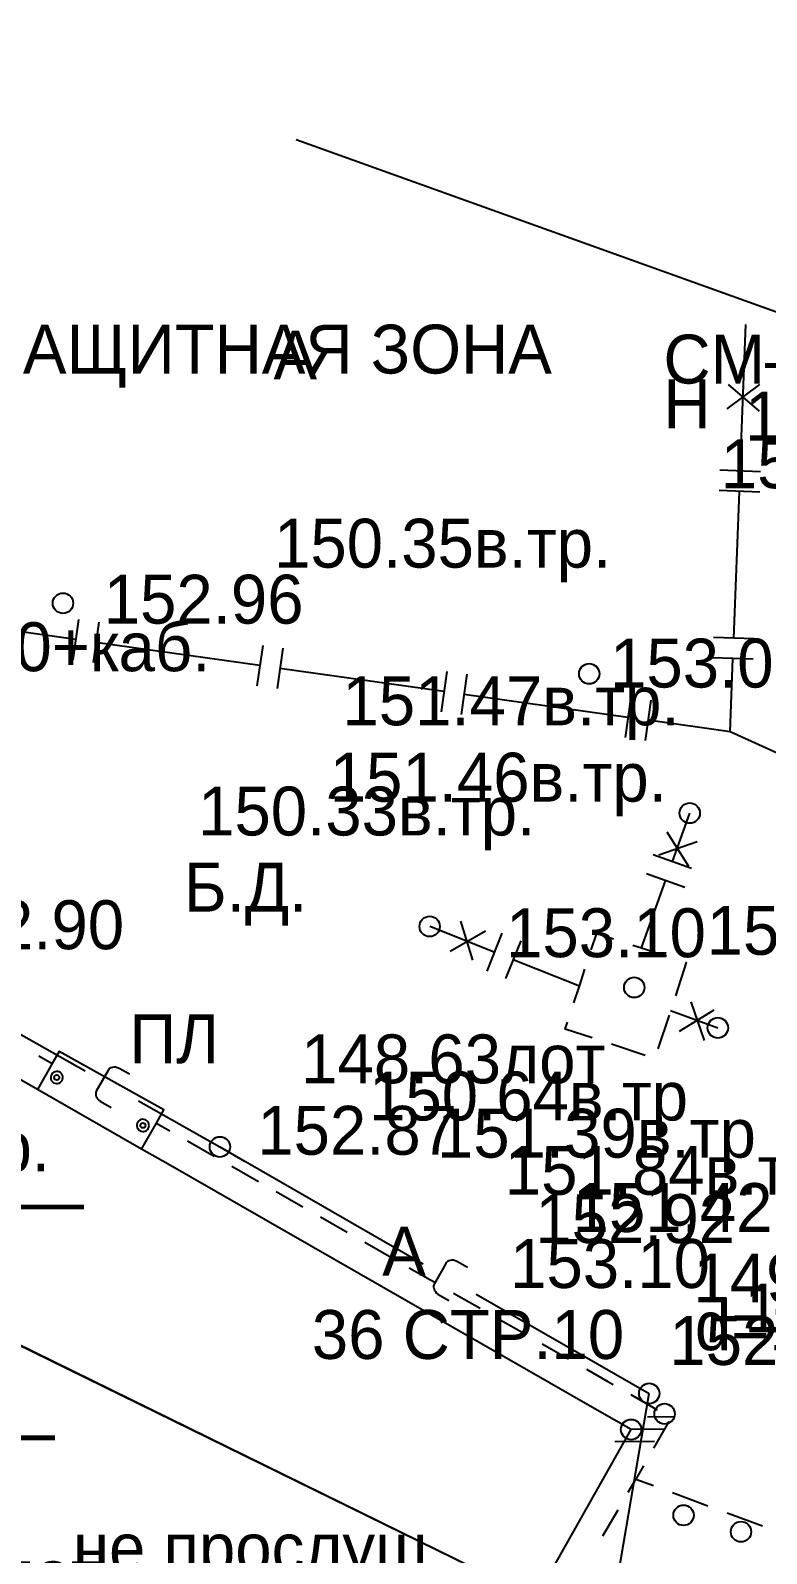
# Model space of a CAD drawing. Header units: metres. Extents: x -2743 to 126, y 13385 to 13916.
# Drawn here: x -1926.43 to -1908.36, y 13690.44 to 13727.83 of the extents above; entities that cross this region are included whole.
import ezdxf

# ---------------------------------------------------------------- set-up
doc = ezdxf.new("R2010")
doc.units = ezdxf.units.M
for name, color, linetype in [('0_геоподоснова', 7, 'Continuous'), ('output[1-12]_3_ДЖКХ-24_03233tp$0$Здания', 7, 'Continuous'), ('output[1-12]_3_ДЖКХ-24_03233up$0$Газопровод', 7, 'Continuous'), ('output[1-12]_3_ДЖКХ-24_03233up$0$Дренаж', 7, 'Continuous'), ('output[1-12]_3_ДЖКХ-24_03233up$0$Кабель связи', 7, 'Continuous'), ('output[1-12]_brd$0$Граница заказа', 7, 'Continuous'), ('output[19-22]_3_ДЖКХ-25_01840tp$0$Бортовой камень', 7, 'Continuous'), ('output[19-22]_3_ДЖКХ-25_01840tp$0$Горизонтали', 7, 'Continuous'), ('output[19-22]_3_ДЖКХ-25_01840tp$0$Граница улицы', 7, 'Continuous'), ('output[19-22]_3_ДЖКХ-25_01840tp$0$Здания', 7, 'Continuous'), ('output[19-22]_3_ДЖКХ-25_01840tp$0$Колодцы', 7, 'Continuous'), ('output[19-22]_3_ДЖКХ-25_01840tp$0$Крыльца', 7, 'Continuous'), ('output[19-22]_3_ДЖКХ-25_01840tp$0$Навесы', 7, 'Continuous'), ('output[19-22]_3_ДЖКХ-25_01840tp$0$Номер дома', 7, 'Continuous'), ('output[19-22]_3_ДЖКХ-25_01840tp$0$Отдельно стоящее дерево', 7, 'Continuous'), ('output[19-22]_3_ДЖКХ-25_01840tp$0$Фонтаны', 7, 'Continuous'), ('output[19-22]_3_ДЖКХ-25_01840tp$0$Части зданий', 7, 'Continuous'), ('output[19-22]_3_ДЖКХ-25_01840up$0$Водопровод', 7, 'Continuous'), ('output[19-22]_3_ДЖКХ-25_01840up$0$Водосток', 7, 'Continuous'), ('output[19-22]_3_ДЖКХ-25_01840up$0$Газопровод', 7, 'Continuous'), ('output[19-22]_3_ДЖКХ-25_01840up$0$Дренаж', 7, 'Continuous'), ('output[19-22]_3_ДЖКХ-25_01840up$0$Теплосеть', 7, 'Continuous'), ('output[19-22]_brd$0$Граница заказа', 7, 'Continuous')]:
    doc.layers.add(name, color=color, linetype=linetype)

msp = doc.modelspace()

# ---------------------------------------------------------------- linework, layer by layer
at = {"layer": 'output[1-12]_brd$0$Граница заказа'}
msp.add_lwpolyline([(-1548.477, 13587.979), (-1676.866, 13613.821), (-1826.623, 13646.49), (-1941.493, 13702.811), (-1939.549, 13742.563), (-1946.321, 13757.807), (-2014.549, 13775.285), (-2049.484, 13776.598), (-2061.844, 13786.697), (-2071.032, 13788.68), (-2071.376, 13780.544), (-2071.931, 13777.299), (-2073.348, 13774.272), (-2077.472, 13770.511), (-2078.904, 13770.009), (-2095.38, 13773.45), (-2141.494, 13783.622), (-2188.318, 13793.951), (-2191.54, 13794.789), (-2200.754, 13795.888), (-2200.859, 13795.91), (-2208.042, 13797.44), (-2324.427, 13822.225)], dxfattribs=at)
at = {"layer": 'output[19-22]_3_ДЖКХ-25_01840tp$0$Бортовой камень'}
for points in [[(-1926.223, 13702.659), (-1925.896, 13702.472)], [(-1923.338, 13701.009), (-1923.011, 13700.822)], [(-1922.577, 13700.574), (-1921.922, 13700.2)], [(-1921.488, 13699.951), (-1920.834, 13699.577)], [(-1920.4, 13699.329), (-1919.746, 13698.955)], [(-1919.312, 13698.706), (-1918.657, 13698.332)], [(-1918.223, 13698.084), (-1917.569, 13697.71)], [(-1917.135, 13697.461), (-1916.481, 13697.087)], [(-1916.047, 13696.839), (-1915.392, 13696.465)], [(-1914.958, 13696.217), (-1914.304, 13695.842)], [(-1913.87, 13695.594), (-1913.216, 13695.22)], [(-1912.782, 13694.972), (-1912.252, 13694.669), (-1912.127, 13694.597)], [(-1911.693, 13694.349), (-1911.039, 13693.975)], [(-1910.757, 13693.685), (-1911.133, 13693.032)], [(-1911.382, 13692.599), (-1911.57, 13692.272)]]:
    msp.add_lwpolyline(points, dxfattribs=at)
at = {"layer": 'output[19-22]_3_ДЖКХ-25_01840tp$0$Горизонтали'}
for centre in [(-1925.634, 13713.769), (-1912.712, 13712.038), (-1910.861, 13693.873), (-1911.682, 13693.488)]:
    msp.add_circle(centre, 0.25, dxfattribs=at)
at = {"layer": 'output[19-22]_3_ДЖКХ-25_01840tp$0$Граница улицы'}
for points in [[(-1911.57, 13692.272), (-1911.135, 13692.112)], [(-1910.666, 13691.939), (-1909.795, 13691.619)], [(-1909.326, 13691.447), (-1908.455, 13691.127)]]:
    msp.add_lwpolyline(points, dxfattribs=at)
at = {"layer": 'output[19-22]_3_ДЖКХ-25_01840tp$0$Здания'}
msp.add_lwpolyline([(-1914.022, 13689.342), (-1911.682, 13693.488), (-1912.516, 13693.966), (-1923.052, 13700), (-1923.702, 13700.373), (-1926.26, 13701.838), (-1936.615, 13707.768), (-1936.989, 13707.983), (-1937.754, 13708.421), (-1938.229, 13708.693), (-1938.578, 13708.055), (-1940.751, 13704.084), (-1941.391, 13702.915), (-1941.458, 13702.794)], dxfattribs=at)
at = {"layer": 'output[19-22]_3_ДЖКХ-25_01840tp$0$Колодцы'}
msp.add_circle((-1911.606, 13704.339), 0.25, dxfattribs=at)
at = {"layer": 'output[19-22]_3_ДЖКХ-25_01840tp$0$Крыльца'}
msp.add_lwpolyline([(-1923.702, 13700.373), (-1923.338, 13701.009), (-1923.153, 13701.332), (-1925.726, 13702.77), (-1925.896, 13702.472), (-1926.26, 13701.838)], dxfattribs=at)
at = {"layer": 'output[19-22]_3_ДЖКХ-25_01840tp$0$Навесы'}
for points in [[(-1925.636, 13702.128), (-1925.64, 13702.162), (-1925.652, 13702.195), (-1925.671, 13702.224), (-1925.696, 13702.248), (-1925.725, 13702.265), (-1925.758, 13702.275), (-1925.793, 13702.278), (-1925.827, 13702.272), (-1925.859, 13702.259), (-1925.887, 13702.239), (-1925.91, 13702.213), (-1925.926, 13702.182), (-1925.935, 13702.149), (-1925.935, 13702.114), (-1925.928, 13702.08), (-1925.913, 13702.049), (-1925.892, 13702.022), (-1925.865, 13702), (-1925.833, 13701.986), (-1925.8, 13701.979), (-1925.765, 13701.979), (-1925.732, 13701.988), (-1925.701, 13702.004), (-1925.675, 13702.027), (-1925.655, 13702.055), (-1925.642, 13702.087), (-1925.636, 13702.128)], [(-1923.52, 13700.953), (-1923.524, 13700.987), (-1923.536, 13701.02), (-1923.555, 13701.049), (-1923.58, 13701.073), (-1923.609, 13701.09), (-1923.642, 13701.1), (-1923.677, 13701.103), (-1923.711, 13701.097), (-1923.743, 13701.084), (-1923.771, 13701.064), (-1923.794, 13701.038), (-1923.81, 13701.007), (-1923.819, 13700.974), (-1923.819, 13700.939), (-1923.812, 13700.905), (-1923.797, 13700.874), (-1923.776, 13700.847), (-1923.749, 13700.825), (-1923.717, 13700.811), (-1923.684, 13700.804), (-1923.649, 13700.804), (-1923.616, 13700.813), (-1923.585, 13700.829), (-1923.559, 13700.852), (-1923.539, 13700.88), (-1923.526, 13700.912), (-1923.52, 13700.953)]]:
    msp.add_lwpolyline(points, dxfattribs=at)
for centre in [(-1925.786, 13702.128), (-1923.67, 13700.953)]:
    msp.add_circle(centre, 0.0625, dxfattribs=at)
at = {"layer": 'output[19-22]_3_ДЖКХ-25_01840tp$0$Отдельно стоящее дерево'}
for centre in [(-1910.395, 13691.383), (-1908.984, 13690.98)]:
    msp.add_circle(centre, 0.25, dxfattribs=at)
at = {"layer": 'output[19-22]_3_ДЖКХ-25_01840tp$0$Фонтаны'}
for centre in [(-1921.78, 13700.426), (-1911.238, 13694.372)]:
    msp.add_circle(centre, 0.25, dxfattribs=at)
at = {"layer": 'output[19-22]_3_ДЖКХ-25_01840tp$0$Части зданий'}
for points in [[(-1911.755, 13691.952), (-1911.57, 13692.272)], [(-1912.373, 13690.877), (-1912.004, 13691.518)]]:
    msp.add_lwpolyline(points, dxfattribs=at)
at = {"layer": 'output[19-22]_3_ДЖКХ-25_01840up$0$Водопровод'}
msp.add_lwpolyline([(-1919.909, 13725.156), (-1901.183, 13718.438)], dxfattribs=at)
at = {"layer": 'output[19-22]_3_ДЖКХ-25_01840up$0$Водосток'}
for points in [[(-1927.085, 13703.421), (-1925.086, 13702.292)], [(-1923.997, 13702.207), (-1924.239, 13702.344), (-1924.274, 13702.361), (-1924.304, 13702.37), (-1924.345, 13702.38), (-1924.386, 13702.382), (-1924.42, 13702.378), (-1924.457, 13702.364), (-1924.491, 13702.346), (-1924.51, 13702.326), (-1924.528, 13702.304), (-1924.815, 13701.795), (-1924.824, 13701.77), (-1924.828, 13701.749), (-1924.828, 13701.72), (-1924.823, 13701.696), (-1924.815, 13701.665), (-1924.803, 13701.635), (-1924.782, 13701.607), (-1924.75, 13701.57), (-1924.72, 13701.548), (-1924.45, 13701.396)], [(-1923.779, 13701.555), (-1921.78, 13700.426)], [(-1921.78, 13700.426), (-1921.173, 13700.077)], [(-1921.78, 13700.426), (-1921.038, 13700)], [(-1921.038, 13700), (-1916.788, 13697.559)], [(-1915.701, 13697.467), (-1915.942, 13697.605), (-1915.977, 13697.622), (-1916.006, 13697.631), (-1916.047, 13697.642), (-1916.088, 13697.644), (-1916.122, 13697.64), (-1916.159, 13697.627), (-1916.193, 13697.609), (-1916.213, 13697.589), (-1916.23, 13697.567), (-1916.522, 13697.06), (-1916.53, 13697.036), (-1916.535, 13697.014), (-1916.535, 13696.986), (-1916.531, 13696.962), (-1916.522, 13696.93), (-1916.51, 13696.9), (-1916.489, 13696.872), (-1916.458, 13696.835), (-1916.428, 13696.813), (-1916.16, 13696.659)], [(-1915.488, 13696.813), (-1911.238, 13694.372)]]:
    msp.add_lwpolyline(points, dxfattribs=at)
at = {"layer": 'output[19-22]_3_ДЖКХ-25_01840up$0$Газопровод'}
for points in [[(-1909.005, 13717.014), (-1908.867, 13720.615)], [(-1909.321, 13718.539), (-1908.518, 13719.136)], [(-1909.3, 13719.138), (-1908.541, 13718.486)], [(-1908.506, 13716.994), (-1909.505, 13717.033)], [(-1908.525, 13716.495), (-1909.524, 13716.533)], [(-1909.163, 13712.913), (-1909.025, 13716.514)], [(-1925.32, 13712.877), (-1929.345, 13713.444)], [(-1925.251, 13713.372), (-1925.39, 13712.382)], [(-1924.755, 13713.302), (-1924.895, 13712.312)], [(-1920.8, 13712.24), (-1924.825, 13712.807)], [(-1908.664, 13712.894), (-1909.663, 13712.932)], [(-1920.73, 13712.735), (-1920.87, 13711.745)], [(-1920.235, 13712.665), (-1920.375, 13711.675)], [(-1908.683, 13712.394), (-1909.682, 13712.433)], [(-1909.252, 13710.613), (-1909.183, 13712.413)], [(-1916.28, 13711.603), (-1920.305, 13712.17)], [(-1916.21, 13712.098), (-1916.35, 13711.108)], [(-1915.715, 13712.029), (-1915.855, 13711.038)], [(-1911.76, 13710.966), (-1915.785, 13711.533)], [(-1911.69, 13711.461), (-1911.829, 13710.471)], [(-1911.195, 13711.392), (-1911.334, 13710.401)], [(-1909.252, 13710.613), (-1911.265, 13710.897)], [(-1906.782, 13709.493), (-1909.252, 13710.613)], [(-1910.668, 13707.429), (-1910.242, 13708.619)], [(-1911.005, 13707.596), (-1910.06, 13707.925)], [(-1910.805, 13708.162), (-1910.277, 13707.313)], [(-1910.197, 13707.261), (-1911.139, 13707.597)], [(-1911.426, 13705.311), (-1910.836, 13706.958)], [(-1910.366, 13706.79), (-1911.307, 13707.127)], [(-1915.043, 13705.205), (-1916.629, 13705.838)], [(-1916.124, 13705.232), (-1915.256, 13705.728)], [(-1915.566, 13705.011), (-1915.86, 13705.967)], [(-1914.858, 13705.67), (-1915.229, 13704.741)], [(-1912.661, 13705.259), (-1912.525, 13705.672)], [(-1912.525, 13705.672), (-1912.112, 13705.536)], [(-1914.394, 13705.484), (-1914.764, 13704.555)], [(-1911.637, 13705.38), (-1911.426, 13705.311), (-1910.811, 13705.108)], [(-1912.954, 13704.371), (-1914.579, 13705.02)], [(-1910.336, 13704.952), (-1910.327, 13704.949), (-1910.596, 13704.132)], [(-1913.089, 13703.958), (-1912.954, 13704.371), (-1912.818, 13704.784)], [(-1910.715, 13703.771), (-1909.553, 13703.348)], [(-1909.65, 13703.784), (-1910.503, 13703.261)], [(-1910.215, 13703.987), (-1909.891, 13703.04)], [(-1912.641, 13703.1), (-1913.301, 13703.317), (-1913.246, 13703.483)], [(-1910.752, 13703.657), (-1911.024, 13702.831)], [(-1911.34, 13702.672), (-1912.166, 13702.943)]]:
    msp.add_lwpolyline(points, dxfattribs=at)
for centre in [(-1910.242, 13708.619), (-1916.629, 13705.838), (-1909.553, 13703.348)]:
    msp.add_circle(centre, 0.25, dxfattribs=at)
at = {"layer": 'output[19-22]_3_ДЖКХ-25_01840up$0$Дренаж'}
msp.add_lwpolyline([(-1912.242, 13688.469), (-1911.238, 13694.372)], dxfattribs=at)
msp.add_lwpolyline([(-1912.242, 13688.469), (-1911.238, 13694.372)], dxfattribs=at)
at = {"layer": 'output[19-22]_3_ДЖКХ-25_01840up$0$Теплосеть'}
for points in [[(-1910.623, 13693.803), (-1911.281, 13693.794)], [(-1910.864, 13693.499), (-1911.682, 13693.488)], [(-1911.105, 13693.196), (-1912.083, 13693.182)]]:
    msp.add_lwpolyline(points, dxfattribs=at)
at = {"layer": 'output[19-22]_brd$0$Граница заказа'}
msp.add_lwpolyline([(-1941.493, 13702.811), (-1826.623, 13646.49)], dxfattribs=at)

# ---------------------------------------------------------------- texts
at = {"layer": '0_геоподоснова'}
msp.add_text('ЗАЩИТНАЯ ЗОНА', height=1.2, dxfattribs=at).set_placement((-1927.587, 13719.408))
at = {"layer": 'output[1-12]_3_ДЖКХ-24_03233tp$0$Здания'}
msp.add_text('К—', height=1.2, dxfattribs=at).set_placement((-1928.367, 13692.842))
at = {"layer": 'output[1-12]_3_ДЖКХ-24_03233up$0$Газопровод'}
msp.add_text('151.18в.тр.', height=1.2, dxfattribs=at).set_placement((-1934.232, 13699.825))
at = {"layer": 'output[1-12]_3_ДЖКХ-24_03233up$0$Дренаж'}
for s, p in [('148.63лот', (-1919.785, 13701.986)), ('150.64в.тр', (-1918.118, 13701.074)), ('151.39в.тр', (-1916.451, 13700.162)), ('151.84в.тр', (-1914.785, 13699.25)), ('151.42в.тр', (-1913.118, 13698.337)), ('не прослуш.', (-1925.389, 13689.986))]:
    msp.add_text(s, height=1.2, dxfattribs=at).set_placement(p)
at = {"layer": 'output[1-12]_3_ДЖКХ-24_03233up$0$Кабель связи'}
for s, p in [('149.82в.тр.', (-1910.153, 13696.608)), ('151.91в.тр.', (-1908.904, 13695.871))]:
    msp.add_text(s, height=1.2, dxfattribs=at).set_placement(p)
at = {"layer": 'output[19-22]_3_ДЖКХ-25_01840tp$0$Горизонтали'}
for s, p in [('153.09', (-1908.885, 13717.763)), ('152.89', (-1909.479, 13716.593)), ('152.96', (-1924.634, 13713.269)), ('153.09', (-1912.2, 13711.701)), ('153.12', (-1909.827, 13705.141)), ('152.92', (-1914.037, 13698.065)), ('153.10', (-1914.654, 13696.962))]:
    msp.add_text(s, height=1.2, dxfattribs=at).set_placement(p)
at = {"layer": 'output[19-22]_3_ДЖКХ-25_01840tp$0$Граница улицы'}
for p in [(-1920.464, 13719.264), (-1917.794, 13697.265)]:
    msp.add_text('А', height=1.2, dxfattribs=at).set_placement(p)
at = {"layer": 'output[19-22]_3_ДЖКХ-25_01840tp$0$Здания'}
for s, p in [('СМ—', (-1910.889, 13719.162)), ('Н', (-1910.889, 13718.062)), ('К—', (-1927.658, 13698.505))]:
    msp.add_text(s, height=1.2, dxfattribs=at).set_placement(p)
at = {"layer": 'output[19-22]_3_ДЖКХ-25_01840tp$0$Колодцы'}
msp.add_text('153.10', height=1.2, dxfattribs=at).set_placement((-1914.754, 13705.082))
at = {"layer": 'output[19-22]_3_ДЖКХ-25_01840tp$0$Крыльца'}
msp.add_text('ПЛ', height=1.2, dxfattribs=at).set_placement((-1924.006, 13702.478))
at = {"layer": 'output[19-22]_3_ДЖКХ-25_01840tp$0$Номер дома'}
msp.add_text('36 СТР.10', height=1.2, dxfattribs=at).set_placement((-1919.523, 13695.221))
at = {"layer": 'output[19-22]_3_ДЖКХ-25_01840tp$0$Фонтаны'}
for s, p in [('152.90', (-1929.04, 13705.278)), ('152.87', (-1920.864, 13700.233)), ('152.91', (-1910.744, 13695.072))]:
    msp.add_text(s, height=1.2, dxfattribs=at).set_placement(p)
at = {"layer": 'output[19-22]_3_ДЖКХ-25_01840up$0$Водосток'}
msp.add_text('152.25лот.', height=1.2, dxfattribs=at).set_placement((-1932.175, 13689.33))
at = {"layer": 'output[19-22]_3_ДЖКХ-25_01840up$0$Газопровод'}
for s, p in [('150.35в.тр.', (-1920.451, 13714.644)), ('151.47в.тр.', (-1918.772, 13710.774)), ('151.46в.тр.', (-1919.084, 13708.9)), ('150.33в.тр.', (-1922.316, 13708.069)), ('Б.Д.', (-1922.666, 13706.201)), ('d=159ср.д.ст.БД', (-1910.116, 13695.435))]:
    msp.add_text(s, height=1.2, dxfattribs=at).set_placement(p)
at = {"layer": 'output[19-22]_3_ДЖКХ-25_01840up$0$Теплосеть'}
msp.add_text('d=2х80+гв.80+каб.', height=1.2, dxfattribs=at).set_placement((-1935.824, 13712.102))

doc.saveas('drawing.dxf')
